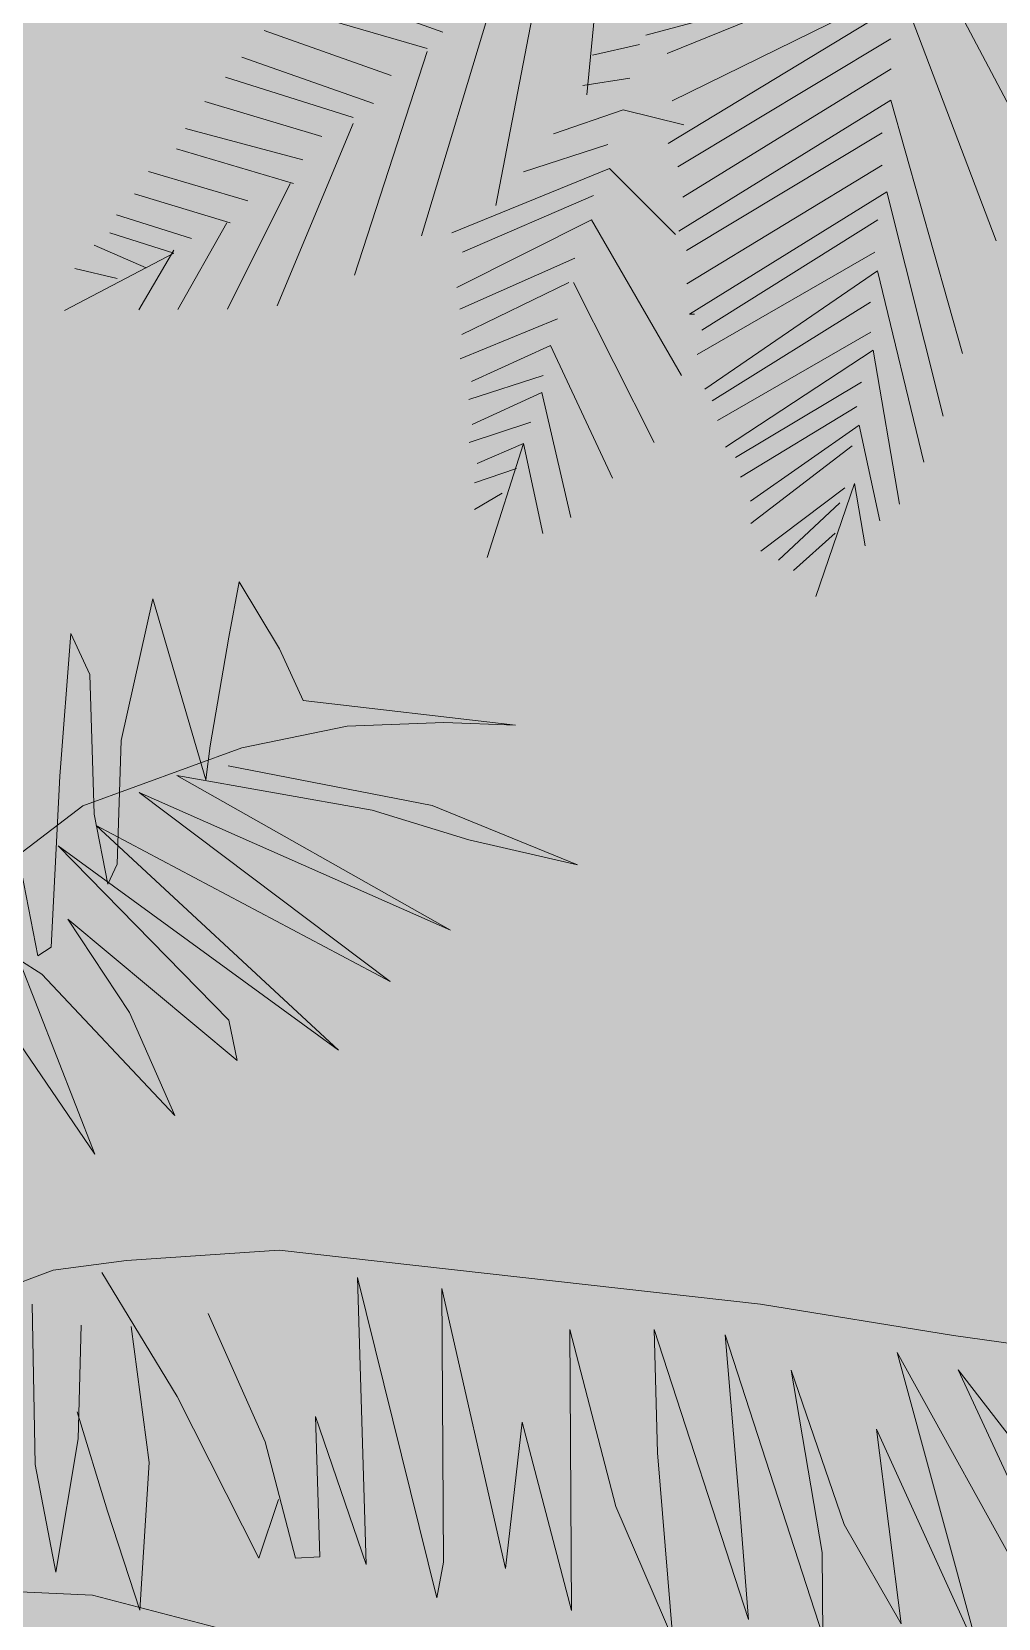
# Model space of a CAD drawing. Header units: metres. Extents: x 8 to 2416, y -346 to 476.
# Drawn here: x 24.505 to 25.799, y 30.81 to 32.933 of the extents above; entities that cross this region are included whole.
import ezdxf

# ---------------------------------------------------------------- set-up
doc = ezdxf.new("R2010")
doc.units = ezdxf.units.M
doc.layers.add('ARBOLES', color=86, linetype='Continuous', lineweight=0)
doc.layers.add('calle', color=254, linetype='Continuous', lineweight=0)
doc.layers.add('grama', color=7, linetype='Continuous', lineweight=0, true_color=0x698c45)

# ---------------------------------------------------------------- blocks, each defined once
blk = doc.blocks.new('A2')
at = {"layer": 'ARBOLES', "color": 87, "true_color": 0x4f6a34, "extrusion": (-5.0859915e-09, -1.3773533e-08, 1)}
for p, q in [((742.601222337961, -22.00758989509937, 1.3878254386e-06), (743.7327444197526, -16.07307767194449, 1.47531955e-06)), ((743.7327444197526, -16.07307767194449, 1.47531955e-06), (748.0370841854826, -23.23854907398275, 1.3985175288e-06)), ((731.0998198420621, -33.08442492430037, 1.176762251e-06), (734.4891265896376, -17.91076543079131, 1.4029951356e-06)), ((734.4891265896376, -17.91076543079131, 1.4029951356e-06), (740.1416709554561, -37.27610277955182, 1.1650148156e-06)), ((724.5119248545083, -36.88403053135348, 1.0909222801e-06), (725.695625074004, -21.59808659749666, 1.3074840221e-06)), ((725.695625074004, -21.59808659749666, 1.3074840221e-06), (727.7252365024327, -26.01380875526134, 1.2569865138e-06)), ((740.6250683720973, -33.64284100375305, 1.2175162216e-06), (742.601222337961, -22.00758989509937, 1.3878254386e-06)), ((748.0370841854826, -23.23854907398275, 1.3985175288e-06), (750.5629763889018, -28.79006576211509, 1.3349001968e-06)), ((727.7252365024327, -26.01380875526134, 1.2569865138e-06), (728.1938347947307, -40.94223689358964, 1.0537526036e-06)), ((750.5629763889018, -28.79006576211509, 1.3349001968e-06), (773.3313227319678, -31.42831958916354, 1.4143617362e-06)), ((744.0146918202977, -33.83593419596308, 1.2320962421e-06), (755.2747975951235, -31.51806069762118, 1.3212903512e-06)), ((755.2747975951235, -31.51806069762118, 1.3212903512e-06), (765.6312741765543, -31.14113643347771, 1.3791548816e-06)), ((765.6312741765543, -31.14113643347771, 1.3791548816e-06), (773.3313227319678, -31.42831958916354, 1.4143617362e-06)), ((726.984592131158, -40.05996772297566, 1.0597543692e-06), (744.0146918202977, -33.83593419596308, 1.2320962421e-06)), ((730.6530506082757, -46.30364336248931, 9.924146455e-07), (731.0998198420621, -33.08442492430037, 1.176762251e-06)), ((740.1416709554561, -37.27610277955182, 1.1650148156e-06), (740.6250683720973, -33.64284100375305, 1.2175162216e-06)), ((723.5825457398911, -55.20210574225565, 8.33890853e-07), (724.5119248545083, -36.88403053135348, 1.0909222801e-06)), ((757.9739297581731, -40.53642047051724, 1.2108034387e-06), (737.0515353772472, -36.80355727772807, 1.1558070334e-06)), ((737.0515353772472, -36.80355727772807, 1.1558070334e-06), (766.3426635393017, -53.386671200075, 1.0763733953e-06)), ((742.5503139812023, -35.77502666359026, 1.1979402749e-06), (764.4055536469234, -40.0343488883854, 1.2504299224e-06)), ((766.3426635393017, -53.386671200075, 1.0763733953e-06), (733.008095759582, -38.62195773908992, 1.1101963353e-06)), ((733.008095759582, -38.62195773908992, 1.1101963353e-06), (759.8945764433353, -58.86069254687575, 9.681818657e-07)), ((713.3424892186513, -50.48217166607621, 8.468201804e-07), (726.984592131158, -40.05996772297566, 1.0597543692e-06)), ((768.3186453127937, -43.71088959224218, 1.2196929187e-06), (757.9739297581731, -40.53642047051724, 1.2108034387e-06)), ((764.4055536469234, -40.0343488883854, 1.2504299224e-06), (779.9735026617735, -46.36632708272371, 1.242394668e-06)), ((719.4055914732985, -41.9996809100819, 9.944909329e-07), (722.1746512418167, -56.11063678883096, 8.142166313e-07)), ((728.1938347947307, -40.94223689358964, 1.0537526036e-06), (729.6444061963555, -48.45538085595051, 9.576476613e-07)), ((759.8945764433353, -58.86069254687575, 9.681818657e-07), (728.398216925917, -42.15812462648286, 1.0380450196e-06)), ((728.398216925917, -42.15812462648286, 1.0380450196e-06), (754.3748766904088, -66.20696214515928, 8.389246333e-07)), ((779.9735026617735, -46.36632708272371, 1.242394668e-06), (768.3186453127937, -43.71088959224218, 1.2196929187e-06)), ((754.3748766904088, -66.20696214515928, 8.389246333e-07), (724.3535405305953, -44.35035709359492, 9.872790438e-07)), ((724.3535405305953, -44.35035709359492, 9.872790438e-07), (742.6096033816975, -63.02778900717831, 8.228749996e-07)), ((729.6444061963555, -48.45538085595051, 9.576476613e-07), (730.6530506082757, -46.30364336248931, 9.924146455e-07)), ((743.4925625044114, -67.32981537505493, 7.681116201e-07), (725.3742712625653, -52.20427092360503, 8.842943305e-07)), ((725.3742712625653, -52.20427092360503, 8.842943305e-07), (731.9954087567506, -62.20758853398882, 7.801883544e-07)), ((722.1746512418167, -56.11063678883096, 8.142166313e-07), (723.5825457398911, -55.20210574225565, 8.33890853e-07)), ((728.2816074263505, -77.37298937761177, 5.524188440000001e-07), (714.2188867127423, -56.76550110867498, 7.647338854e-07)), ((722.5883636372329, -58.10163763065713, 7.888976533e-07), (720.126279431701, -56.52337801117073, 7.981137249e-07)), ((720.126279431701, -56.52337801117073, 7.981137249e-07), (728.2816074263505, -77.37298937761177, 5.524188440000001e-07)), ((736.8188152064986, -73.21430742012643, 6.531187531e-07), (722.5883636372329, -58.10163763065713, 7.888976533e-07)), ((731.9954087567506, -62.20758853398882, 7.801883544e-07), (736.8188152064986, -73.21430742012643, 6.531187531e-07)), ((742.6096033816975, -63.02778900717831, 8.228749996e-07), (743.4925625044114, -67.32981537505493, 7.681116201e-07)), ((731.6458354351902, -88.7487104202303, 4.128454101e-07), (748.0234635930859, -87.64405577784962, 5.113568845e-07)), ((748.0234635930859, -87.64405577784962, 5.113568845e-07), (799.5561657875958, -93.4222238346492, 6.938659804e-07)), ((707.0230100989431, -96.1438743328383, 1.857563963e-07), (723.7919217241008, -89.76944127793371, 3.588414018e-07)), ((723.7919217241008, -89.76944127793371, 3.588414018e-07), (731.6458354351902, -88.7487104202303, 4.128454101e-07)), ((737.0929950965497, -103.3089263249622, 2.400040039e-07), (729.0246868871222, -90.04845344439885, 3.816122176e-07)), ((764.9097194007892, -124.8591636824274, 8.46567219e-08), (756.3877427893018, -90.5502810875952, 5.138685471e-07)), ((756.3877427893018, -90.5502810875952, 5.138685471e-07), (757.3327130215888, -121.2826417180369, 9.53814752e-08)), ((721.8912003826106, -110.5857534203579, 6.24601876e-08), (721.574189559085, -93.42568042027108, 2.972027045e-07)), ((772.2472015729539, -121.7432475088027, 1.648922679e-07), (765.4306104920729, -91.73911435135821, 5.43486061e-07)), ((765.4306104920729, -91.73911435135821, 5.43486061e-07), (765.5952410859653, -121.048316881855, 1.406321034e-07)), ((799.5561657875958, -93.4222238346492, 6.938659804e-07), (820.218117498757, -96.78039005613287, 7.526986776e-07)), ((746.4975625269583, -108.1625394584172, 2.209841532e-07), (740.4121686033283, -94.42264666459783, 3.792807579999999e-07)), ((726.8003931124779, -95.68599603368492, 2.926505996e-07), (726.4984804770993, -107.8346301791757, 1.237854616e-07)), ((732.1458020933087, -95.81584683797514, 3.180487998e-07), (734.0789524973324, -110.3644262754038, 1.274954478e-07)), ((784.0450316199845, -115.0906692205936, 3.165254373e-07), (779.135843167969, -96.12098299009031, 5.528369454e-07)), ((779.135843167969, -96.12098299009031, 5.528369454e-07), (779.2978733411336, -126.2152306904105, 1.391569166e-07)), ((798.2855089850032, -127.1753097236822, 2.225041894e-07), (788.182548080764, -96.15093907804984, 5.984358083e-07)), ((788.182548080764, -96.15093907804984, 5.984358083e-07), (788.5126821309022, -109.3484055566956, 4.183391276e-07)), ((806.2424103789451, -128.9212985010383, 2.389244881e-07), (795.7695817026636, -96.69943191378724, 6.294687125e-07)), ((795.7695817026636, -96.69943191378724, 6.294687125e-07), (797.2807473826055, -114.498978695234, 3.919918438e-07)), ((820.218117498757, -96.78039005613287, 7.526986776e-07), (837.5186866570114, -99.19283913982893, 8.074612779e-07)), ((829.6894028368615, -126.6437802369618, 3.895451648e-07), (814.1933758644119, -98.5922305796171, 6.971014478e-07)), ((814.1933758644119, -98.5922305796171, 6.971014478e-07), (823.1317664484137, -131.3323853956518, 2.916144243e-07)), ((808.5248854901221, -117.0035227390562, 4.146830145e-07), (802.822481110239, -100.4985193941448, 6.130128421e-07)), ((802.822481110239, -100.4985193941448, 6.130128421e-07), (806.1597243489518, -120.0237537641145, 3.610545735e-07)), ((840.1601325764087, -125.6317144447442, 4.567389286e-07), (820.7293496358172, -100.4456654969722, 7.048150077e-07)), ((820.7293496358172, -100.4456654969722, 7.048150077e-07), (827.4850400506826, -114.9728310877461, 5.390839974e-07)), ((745.8208281692713, -120.6090019080371, 4.61105271e-08), (737.0929950965497, -103.3089263249622, 2.400040039e-07)), ((729.6130340699797, -115.5833268334725, 3.28991258e-08), (726.3584797741465, -104.9556378881084, 1.627273145e-07)), ((757.3327130215888, -121.2826417180369, 9.53814752e-08), (751.8897631482203, -105.4514006633507, 2.857507992e-07)), ((751.8897631482203, -105.4514006633507, 2.857507992e-07), (752.3633637689873, -120.4811320700192, 8.11470268e-08)), ((774.0188158814569, -106.0480466796804, 3.900810492e-07), (772.2472015729539, -121.7432475088027, 1.648922679e-07)), ((779.2978733411336, -126.2152306904105, 1.391569166e-07), (774.0188158814569, -106.0480466796804, 3.900810492e-07)), ((823.1317664484137, -131.3323853956518, 2.916144243e-07), (811.9605397784891, -106.8092062222835, 5.725684776e-07)), ((811.9605397784891, -106.8092062222835, 5.725684776e-07), (814.6205538165573, -127.6406191872079, 2.99175133e-07)), ((726.4984804770993, -107.8346301791757, 1.237854616e-07), (724.0960587166581, -122.1071701606108, -8.5016535e-08)), ((749.7460522042999, -120.6219994132665, 6.58951615e-08), (746.4975625269583, -108.1625394584172, 2.209841532e-07)), ((734.0789524973324, -110.3644262754038, 1.274954478e-07), (733.0920120241008, -126.1743759638903, -9.52829864e-08)), ((788.5126821309022, -109.3484055566956, 4.183391276e-07), (790.1664474912559, -129.2418994878869, 1.527464696e-07)), ((724.0960587166581, -122.1071701606108, -8.5016535e-08), (721.8912003826106, -110.5857534203579, 6.24601876e-08)), ((747.9350785621511, -114.3355756971008, 1.432708293e-07), (745.8208281692713, -120.6090019080371, 4.61105271e-08)), ((790.1664474912559, -129.2418994878869, 1.527464696e-07), (784.0450316199845, -115.0906692205936, 3.165254373e-07)), ((797.2807473826055, -114.498978695234, 3.919918438e-07), (798.2855089850032, -127.1753097236822, 2.225041894e-07)), ((733.0920120241008, -126.1743759638903, -9.52829864e-08), (729.6130340699797, -115.5833268334725, 3.28991258e-08)), ((814.6205538165573, -127.6406191872079, 2.99175133e-07), (808.5248854901221, -117.0035227390562, 4.146830145e-07)), ((752.3633637689873, -120.4811320700192, 8.11470268e-08), (749.7460522042999, -120.6219994132665, 6.58951615e-08)), ((806.1597243489518, -120.0237537641145, 3.610545735e-07), (806.2424103789451, -128.9212985010383, 2.389244881e-07)), ((765.5952410859653, -121.048316881855, 1.406321034e-07), (764.9097194007892, -124.8591636824274, 8.46567219e-08)), ((715.5662782117688, -124.0228651695021, -1.547848143e-07), (728.013111786434, -124.5874510926899, -9.92566677e-08)), ((728.013111786434, -124.5874510926899, -9.92566677e-08), (745.2693652964982, -129.0932288832337, -7.35519883e-08))]:
    blk.add_line(p, q, dxfattribs=at)
blk = doc.blocks.new('palma a')
at = {"layer": 'ARBOLES', "color": 87, "true_color": 0x4f6a34}
for p, q in [((1164.56457389165, 91.48258207474612), (1164.510670214681, 90.93447451502976)), ((1164.466295604494, 91.30410506746114), (1164.359576736183, 90.75059820231807)), ((1165.0451109149, 91.22978887380455), (1165.212361393929, 90.91353815655312)), ((1165.046058300359, 91.16590610768758), (1164.643683154148, 91.00282749926026)), ((1164.373629521216, 91.15527928892723), (1164.236674768966, 90.70017831150255)), ((1164.271865120469, 91.0379902660705), (1164.031508500899, 91.12428565370237)), ((1165.030398463153, 91.11002835746456), (1164.65245356573, 90.92410046212947)), ((1164.245680814892, 91.01107604117288), (1163.998354475282, 91.08289968160709)), ((1165.038106376368, 91.09158563718532), (1164.645498638997, 90.85328343275964)), ((1165.038106376368, 91.09158563718532), (1165.189642684535, 90.69231147941406)), ((1164.60846048984, 91.03323543774678), (1164.685616601012, 91.05340295211005)), ((1164.18635203063, 90.96612014491772), (1163.975707740251, 91.0411451651621)), ((1165.014975867431, 91.02724389063756), (1164.661495110434, 90.81462289171702)), ((1164.245724312183, 91.00614280053446), (1164.125649668867, 90.63506226876194)), ((1164.597785667355, 91.01779927461226), (1164.519873727541, 90.99981379101018)), ((1164.157148076015, 90.91973326244722), (1163.938411206826, 90.99660898666914)), ((1165.015416458739, 90.97727427408846), (1164.670011334733, 90.76472447950131)), ((1164.123344312456, 90.89652402216967), (1163.911300595882, 90.96372513183356)), ((1164.58212583015, 90.96192152438925), (1164.504163052877, 90.94970176577579)), ((1164.071482473791, 90.86516031623219), (1163.87714196176, 90.92303057021479)), ((1165.014900497308, 90.92561125510335), (1164.663222384702, 90.70839115617578)), ((1165.014900497308, 90.92561125510335), (1165.133729643392, 90.50532749081972)), ((1164.570884653442, 90.90948509803144), (1164.45523639119, 90.86949097655858)), ((1164.570884653442, 90.90948509803144), (1164.671640028333, 90.88439052374639)), ((1164.039518858247, 90.82643733228039), (1163.845229183665, 90.87854186128362)), ((1164.123431307037, 90.88665754090215), (1163.996874514019, 90.5845905929699)), ((1165.000197212841, 90.87142690731636), (1164.676174597752, 90.67636416594202)), ((1164.024457063229, 90.78711238369216), (1163.830119904105, 90.84460236703649)), ((1164.545405454598, 90.85204046271105), (1164.40581757005, 90.80660236254465)), ((1165.000671695788, 90.81761347410819), (1164.676666026519, 90.62062882439503)), ((1163.948588121439, 90.75836355822486), (1163.78394299278, 90.80688535314948)), ((1164.5485453224, 90.81185205438058), (1164.286546708503, 90.70561015246889)), ((1164.5485453224, 90.81185205438058), (1164.657777994998, 90.70238762880592)), ((1163.760294111965, 90.76998233786365), (1163.760294111965, 90.76998233786365)), ((1163.919305150753, 90.722048125928), (1163.760294111965, 90.76998233786365)), ((1164.018583875597, 90.78706059871563), (1163.914693384563, 90.57893236267024)), ((1164.521924171705, 90.7672628832118), (1164.304695480464, 90.6730887661803)), ((1165.008017751191, 90.77359494472448), (1164.680885234192, 90.57040541645767)), ((1165.008017751191, 90.77359494472448), (1165.101753235804, 90.40143944170308)), ((1163.854914669512, 90.69603177437705), (1163.730732434866, 90.73530004935787)), ((1163.91343196313, 90.72199634095155), (1163.832468757807, 90.57820737299963)), ((1164.518358660015, 90.72714129582799), (1164.295081275867, 90.61474506789078)), ((1164.518358660015, 90.72714129582799), (1164.667572495039, 90.46862741192861)), ((1164.993392516325, 90.72721257830571), (1164.701570758253, 90.54396610426045)), ((1163.779965740471, 90.6473194922927), (1163.693486738918, 90.68499814587648)), ((1163.82576912165, 90.67188715999472), (1163.719747263368, 90.70548771483135)), ((1164.286546708503, 90.70561015246889), (1164.286546708503, 90.70561015246889)), ((1163.644526753795, 90.57655025375252), (1163.82576912165, 90.67188715999472)), ((1163.825725624359, 90.67682040063315), (1163.767863693929, 90.57763773825845)), ((1164.490536714025, 90.66319501608399), (1164.300142070291, 90.57886778849021)), ((1164.988483243951, 90.6733516755358), (1164.693850987482, 90.5035348250257)), ((1163.73166445494, 90.62959509127109), (1163.661523123365, 90.64627516193391)), ((1164.992729853778, 90.64222574603198), (1164.70664875394, 90.44630524947559)), ((1164.992729853778, 90.64222574603198), (1165.069533243377, 90.32517754014289)), ((1164.295081275867, 90.61474506789078), (1164.295081275867, 90.61474506789078)), ((1164.480611014613, 90.62287665598728), (1164.303501303888, 90.53687044989877)), ((1164.488343806622, 90.62294483743796), (1164.622149327288, 90.35779935733011)), ((1164.9811362812, 90.59063841305132), (1164.718755719217, 90.42687210490044)), ((1164.461807242367, 90.56299470038678), (1164.300870740531, 90.49622573034847)), ((1164.680885234192, 90.57040541645767), (1164.689107696856, 90.57047791542465)), ((1164.981576872509, 90.54066879649291), (1164.72711943113, 90.39427086764108)), ((1164.450596161221, 90.51868019758794), (1164.319654123935, 90.45906401334827)), ((1164.450596161221, 90.51868019758794), (1164.553069626139, 90.29872862469624)), ((1164.985664419039, 90.51092904630653), (1164.740391151544, 90.34990372897985)), ((1164.985664419039, 90.51092904630653), (1165.02902989208, 90.25574967648156)), ((1164.438410688562, 90.46860757924915), (1164.314923232526, 90.42907761274736)), ((1164.966154276777, 90.45788432966582), (1164.757272351629, 90.33303088370448)), ((1164.435817813204, 90.44060103525321), (1164.320284090279, 90.38761644719406)), ((1164.435817813204, 90.44060103525321), (1164.484047194668, 90.23316265875539)), ((1164.70664875394, 90.44630524947559), (1164.70664875394, 90.44630524947559)), ((1164.958434506005, 90.41745305042174), (1164.765636063552, 90.30042964646384)), ((1164.41755350006, 90.3915413678397), (1164.315550227848, 90.35796700458276)), ((1164.320284090279, 90.38761644719406), (1164.320284090279, 90.38761644719406)), ((1164.962093162737, 90.38639388550345), (1164.782295115614, 90.26048124435427)), ((1164.962093162737, 90.38639388550345), (1164.996383626204, 90.22783353308472)), ((1164.40563115081, 90.35589027670986), (1164.328589578973, 90.3227322957604)), ((1164.40563115081, 90.35589027670986), (1164.345429635032, 90.16698305978585)), ((1164.40563115081, 90.35589027670986), (1164.437879521238, 90.20677263690662)), ((1164.950935030888, 90.35203696289379), (1164.782465162296, 90.22369572199588)), ((1164.394004433888, 90.31445142166788), (1164.324218964514, 90.29077141740122)), ((1164.890587743155, 90.10257338262974), (1164.954723246972, 90.28962987019112)), ((1164.954723246972, 90.28962987019112), (1164.972081615416, 90.186176814886)), ((1164.370133397135, 90.27387773372908), (1164.324608718363, 90.2465675258407)), ((1164.938339217822, 90.28257833536317), (1164.799470795447, 90.17774779969332)), ((1164.930230354753, 90.25767357653712), (1164.828769348767, 90.16259814674461)), ((1164.922595313079, 90.20763275563608), (1164.853148760096, 90.14551458480679))]:
    blk.add_line(p, q, dxfattribs=at)

msp = doc.modelspace()

# ---------------------------------------------------------------- hatches: boundary and pattern name
at = {"layer": 'grama', "transparency": 33554495}
h = msp.add_hatch(color=256, dxfattribs=at)
h.dxf.hatch_style = 1
edge = h.paths.add_edge_path()
edge.add_line((80.80908782483488, 57.95660222862654), (21.06070735335146, 57.94696325159163))
edge.add_line((21.06070735335146, 57.94696325159163), (21.03852689643901, 56.94695966029047))
edge.add_line((21.03852689643901, 56.94695966029047), (37.35087400690438, 56.94959126867795))
edge.add_arc((37.35097080260155, 56.3495912764858), 0.599999999999992, 0.009243308245288517, 90.00924330824529, ccw=False)
edge.add_line((37.9509707947937, 56.34968807218297), (37.95135797758243, 53.9496881034143))
edge.add_arc((37.35135798539028, 53.94959130771713), 0.599999999999992, -89.9907566917492, 0.009243308245288517, ccw=False)
edge.add_line((37.35145478108751, 53.34959131552498), (36.05147892461342, 53.34938159540658))
edge.add_arc((36.05152732246206, 53.0493815993105), 0.3000000000000032, 90.00924330825485, 180.0138504689045)
edge.add_line((35.75152733122752, 53.04930907842561), (35.75155180321184, 52.94807486002907))
edge.add_line((35.75155180321184, 52.94807486002907), (52.3265516406195, 52.95357486002908))
edge.add_line((52.3265516406195, 52.95357486002908), (52.32655164061939, 53.25357486002915))
edge.add_line((52.32655164061939, 53.25357486002915), (62.20155164061993, 53.25357486002903))
edge.add_line((62.20155164061993, 53.25357486002903), (62.20155180321154, 47.44807486002907))
edge.add_line((62.20155180321154, 47.44807486002907), (63.20155164061981, 47.44807486002907))
edge.add_line((63.20155164061981, 47.44807486002907), (63.20155164061981, 53.25491652137001))
edge.add_line((63.20155164061981, 53.25491652137001), (70.3633723751555, 53.25491652137001))
edge.add_line((70.3633723751555, 53.25491652137001), (70.3633723751555, 47.74807486002908))
edge.add_line((70.3633723751555, 47.74807486002908), (70.96337237515553, 47.74807486002908))
edge.add_line((70.96337237515553, 47.74807486002908), (70.96337237515553, 38.16175818271091))
edge.add_line((70.96337237515553, 38.16175818271091), (70.3633723751555, 38.1624484214359))
edge.add_line((70.3633723751555, 38.1624484214359), (70.3633723751555, 32.65422628264497))
edge.add_line((70.3633723751555, 32.65422628264497), (63.20155164061993, 32.65491652137078))
edge.add_line((63.20155164061993, 32.65491652137078), (63.20155164061993, 38.45899722776281))
edge.add_line((63.20155164061993, 38.45899722776281), (62.20155180321188, 38.45899722776363))
edge.add_line((62.20155180321188, 38.45899722776363), (62.18905164062811, 32.65357486001759))
edge.add_line((62.18905164062811, 32.65357486001759), (52.32655164061973, 32.653574860029))
edge.add_line((52.32655164061973, 32.653574860029), (52.32655164061973, 32.95357486002898))
edge.add_line((52.32655164061973, 32.95357486002898), (27.95155180322979, 32.95899722773984))
edge.add_line((27.95155180322979, 32.95899722773984), (27.95155180322979, 39.35899722776313))
edge.add_line((27.95155180322979, 39.35899722776313), (26.82260422407302, 39.35899722776313))
edge.add_line((26.82260422407302, 39.35899722776313), (26.82260422404431, 40.25899722778641))
edge.add_line((26.82260422404431, 40.25899722778641), (26.42260422407304, 40.2589972277637))
edge.add_line((26.42260422407304, 40.2589972277637), (26.42260422407924, 45.64807486000873))
edge.add_line((26.42260422407924, 45.64807486000873), (26.82260422407302, 45.64807486002906))
edge.add_line((26.82260422407302, 45.64807486002906), (26.82260422404431, 46.54807486003202))
edge.add_line((26.82260422404431, 46.54807486003202), (27.95155180322979, 46.54807486003202))
edge.add_line((27.95155180322979, 46.54807486003202), (27.95155180322979, 52.9480748600553))
edge.add_line((27.95155180322979, 52.9480748600553), (28.15151953797903, 52.9480748600553))
edge.add_line((28.15151953797903, 52.9480748600553), (28.15150340015836, 53.04810711875481))
edge.add_arc((27.85150340406227, 53.04805872090589), 0.3000000000000103, 0.009243308310480085, 90.00924330825077)
edge.add_line((27.85145500621365, 53.34805871700198), (25.16338053587559, 53.34762506025874))
edge.add_arc((25.16350959680619, 52.54762507066921), 0.7999999999999825, 90.00924330831938, 198.7971061549025)
edge.add_arc((-3.023608271575668, 42.95353604389803), 28.97516008319122, -26.202093516027674, 18.79710615492229, ccw=False)
edge.add_arc((21.17964470501983, 31.04296062267195), 1.999999999999985, 269.9999999999999, 333.7979064839742, ccw=False)
edge.add_line((21.17964470501983, 29.04296062267196), (20.41960567083254, 29.04296062267196))
edge.add_line((20.41960567083254, 29.04296062267196), (20.39553231103417, 27.95761570177811))
edge.add_line((20.39553231103417, 27.95761570177811), (80.30504840488567, 27.95749588075671))
edge.add_line((80.30504840488567, 27.95749588075671), (80.80908782483488, 57.95660222862654))

# ---------------------------------------------------------------- linework, layer by layer
at = {"layer": 'calle'}
msp.add_arc((-3.023608434167045, 42.95353604389658), 28.97516008319117, 333.7979064839719, 18.7971061549247, dxfattribs=at)

# ---------------------------------------------------------------- block references
at = {"layer": 'ARBOLES'}
for name, p, xscale, yscale, zscale in [('palma a', (-914.7106862155556, -40.5506861626138), 0.8071706068944033, 0.8071706068944033, 0.8071706068944033), ('A2', (15.48616789982228, 32.39791055414915, -1.44475879175e-08), 0.0125, 0.0125, 0.0125)]:
    msp.add_blockref(name, p, dxfattribs=dict(at, xscale=xscale, yscale=yscale, zscale=zscale))

doc.saveas('drawing.dxf')
